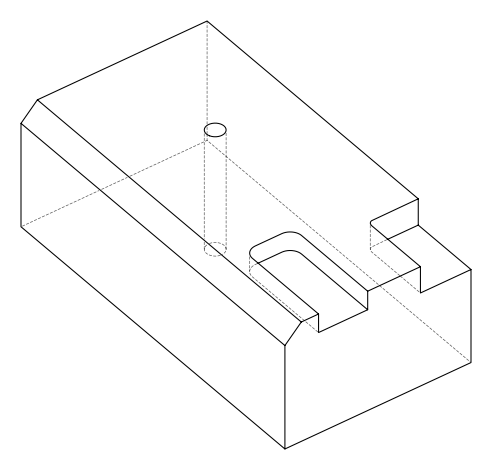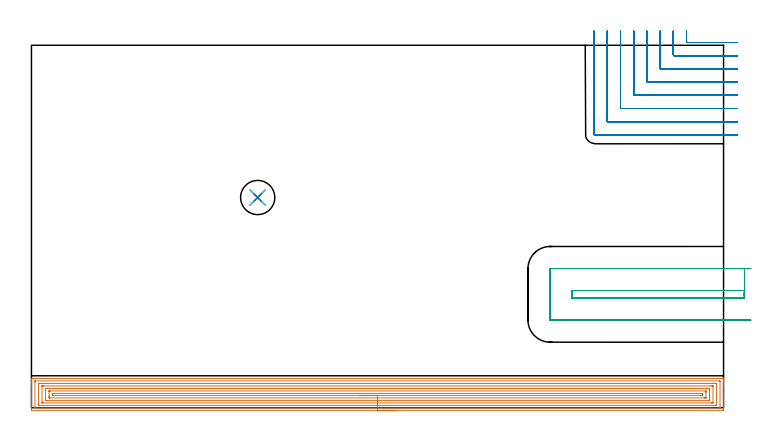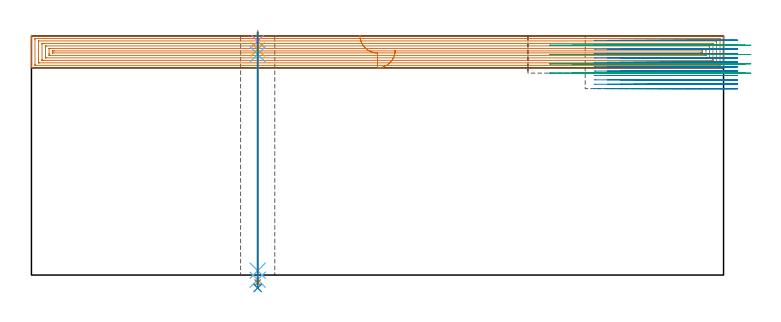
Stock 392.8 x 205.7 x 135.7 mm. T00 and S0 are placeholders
(PLAN: 8 operations, 7 tool changes, 47.2 min)
(1 AREA_MILL | FG_CHAMFER_SURFACE | UGT0205_001 | 22.26 min | 64339 mm3)
(2 MILL_CORNER_NOTCH_RECTANGULAR | CORNER_NOTCH_RECTANGULAR | NXT0201_013 | Follow Part, ap 2.5, ae 75% | 19.11 min | 131009 mm3)
(3 MILL_SLOT | SLOT_PARTIAL_RECTANGULAR | UGT0201_107 | Follow Part, ap 6.25, ae 75% | 3.95 min | 125758 mm3)
(4 SPOT_DRILL | STEP1HOLE | NXT0321_9005460120000 | 0.05 min | 179 mm3)
(5 DRILL_BLIND_HOLE_INTO_CENTER | STEP1HOLE | NXT0301_022 | 0.04 min | 102 mm3)
(6 GUN_DRILL_THROUGH_HOLE | STEP1HOLE | UGT0307_001 | 0.6 min | 2474 mm3)
(7 SPADE_DRILL_TO_ENLARGE_THROUGH_HOLE | STEP1HOLE | UGT0306_003 | 0.57 min | 13850 mm3)
(8 DRILL_TO_ENLARGE_THROUGH_HOLE | STEP1HOLE | UGT0301_261 | 0.58 min | 23449 mm3)
(TOOL UGT0205_001 | Chamfer Mill 20 x 3 x 45 deg. | D20 FL50 Z2)
(TOOL NXT0201_013 | ENDMILL 10mm | D10 FL30 Z4)
(TOOL UGT0201_107 | End Mill 25 mm | D25 FL25 Z2)
(TOOL NXT0321_9005460120000 | NC Spot Drill, 142deg, 12mm, Carbide, Uncoated | D12 PA142 FL30 Z2)
(TOOL NXT0301_022 | Carbide Drill 5.1mm [860.1-0510-015A1-MM 2214] | D5.1 PA140 FL28 Z2)
(TOOL UGT0307_001 | Gun Drill 5 mm | D5 PA130 FL24 Z1)
(TOOL UGT0306_003 | Spade Drill 12.5mm | D12.5 PA132 FL10 Z2)
(TOOL UGT0301_261 | Twist Drill 19.4 mm | D19.4 PA118 FL140 Z2)
(OP 1 AREA_MILL)
G17 G21 G94 G90
T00 M6
G54
G17 G0 G90 X206.4 Y-1.5 S1061 M3
G43 Z145.7 H0
Z127.6
G94 G1 X206.362 Z126.728 F250.
X206.248 Z125.863
X206.059 Z125.012
X205.797 Z124.18
X205.463 Z123.374
X205.06 Z122.6
X204.592 Z121.864
X204.06 Z121.172
X203.471 Z120.529
X202.828 Z119.94
X202.136 Z119.408
X201.4 Z118.94
X200.626 Z118.537
X199.82 Z118.203
X198.988 Z117.941
X198.136 Z117.752
X197.272 Z117.638
X196.4 Z117.6
X0.626
X0.317 Y-1.497 Z117.602
X0.01 Y-1.492 Z117.606
X0. Y-1.181 Z117.916
Y13.342 Z132.436
Y14.766 Z133.862
Y15.124 Z134.219
Y15.839 Z134.938
Y16.13 Z135.23
X0.007 Y16.546 Z135.638
X0.01 Y16.597 Z135.688
X0.179 Y16.6 Z135.7
X392.621
X392.79 Y16.597 Z135.688
X392.793 Y16.546 Z135.638
X392.8 Y16.13 Z135.23
Y15.839 Z134.938
Y15.124 Z134.219
Y13.875 Z132.972
Y12.451 Z131.546
Y-0.915 Z118.183
X392.798 Y-1.183 Z117.914
X392.79 Y-1.492 Z117.606
X392.481 Y-1.499 Z117.599
X196.4 Y-1.5 Z117.6
Y-0.086 Z119.014
X2.352 Y-0.085 Z119.015
X2.227 Y-0.083 Z119.017
X2.01 Y-0.076 Z119.024
X2.007 Y-0.024 Z119.076
X2.001 Y0.389 Z119.489
Y14.645 Z133.745
X2.007 Y15.124 Z134.224
X2.01 Y15.169 Z134.269
X2.165 Y15.179 Z134.279
X2.29 Y15.185 Z134.285
X2.352 Y15.186 Z134.286
X2.414
X390.448 Y15.185 Z134.285
X390.573 Y15.183 Z134.283
X390.79 Y15.176 Z134.276
X390.793 Y15.124 Z134.224
X390.799 Y14.711 Z133.811
Y0.455 Z119.555
X390.793 Y-0.024 Z119.076
X390.791 Y-0.069 Z119.031
X390.635 Y-0.079 Z119.021
X390.51 Y-0.085 Z119.015
X390.448 Y-0.086 Z119.014
X390.386
X196.4
Y1.328 Z120.428
X4.633 Y1.329 Z120.429
X4.202 Y1.331 Z120.431
X4.059 Y1.333 Z120.433
X4.016 Y1.335 Z120.435
X4.01 Y1.423 Z120.523
X4.004 Y1.557 Z120.657
X4.001 Y1.758 Z120.858
X4. Y1.96 Z121.06
X4.001 Y13.542 Z132.642
X4.008 Y13.744 Z132.844
X4.01 Y13.766 Z132.866
X4.015 Y13.767 Z132.867
X4.04 Y13.77 Z132.87
X4.094 Y13.771 Z132.871
X4.202
X388.167
X388.598 Y13.769 Z132.869
X388.741 Y13.767 Z132.867
X388.784 Y13.765 Z132.865
X388.79 Y13.677 Z132.777
X388.796 Y13.543 Z132.643
X388.799 Y13.342 Z132.442
X388.8 Y13.14 Z132.24
X388.799 Y1.558 Z120.658
X388.793 Y1.356 Z120.456
X388.79 Y1.334 Z120.434
X388.785 Y1.332 Z120.432
X388.76 Y1.33 Z120.43
X388.706 Y1.329 Z120.429
X388.598 Y1.328 Z120.428
X196.4
Y2.743 Z121.843
X6.79
X6.068 Y2.745 Z121.845
X6.027 Y2.747 Z121.847
X6.01 Y2.749 Z121.849
X6.008 Y2.771 Z121.871
X6.004 Y2.879 Z121.979
X6.001 Y3.096 Z122.196
Y12. Z131.1
X6.004 Y12.22 Z131.32
X6.008 Y12.33 Z131.43
X6.011 Y12.351 Z131.451
X6.031 Y12.353 Z131.453
X6.086 Y12.355 Z131.455
X6.884 Y12.357 Z131.457
X6.977
X386.01
X386.732 Y12.354 Z131.454
X386.773 Y12.353 Z131.453
X386.79 Y12.351 Z131.451
X386.792 Y12.329 Z131.429
X386.797 Y12.221 Z131.321
X386.799 Y12.004 Z131.104
Y3.1 Z122.2
X386.796 Y2.88 Z121.98
X386.792 Y2.77 Z121.87
X386.789 Y2.749 Z121.849
X386.769 Y2.747 Z121.847
X386.714 Y2.745 Z121.845
X385.916 Y2.743 Z121.843
X385.823
X196.4
Y4.157 Z123.257
X8.672
X8.05 Y4.16 Z123.26
X8.02 Y4.164 Z123.264
X8.01 Y4.167 Z123.267
X8.004 Y4.206 Z123.306
X8.001 Y4.431 Z123.531
X8. Y5.101 Z124.201
Y7.774 Z126.874
Y10.447 Z129.547
X8.001 Y10.669 Z129.769
X8.003 Y10.836 Z129.936
X8.007 Y10.919 Z130.019
X8.009 Y10.934 Z130.034
X8.043 Y10.937 Z130.037
X8.121 Y10.94 Z130.04
X8.397 Y10.943 Z130.043
X384.128
X384.75 Y10.94 Z130.04
X384.78 Y10.936 Z130.036
X384.79 Y10.933 Z130.033
X384.796 Y10.894 Z129.994
X384.799 Y10.669 Z129.769
X384.8 Y9.999 Z129.099
Y7.326 Z126.426
Y4.653 Z123.753
X384.799 Y4.431 Z123.531
X384.797 Y4.264 Z123.364
X384.793 Y4.181 Z123.281
X384.791 Y4.166 Z123.266
X384.757 Y4.163 Z123.263
X384.679 Y4.16 Z123.26
X384.403 Y4.157 Z123.257
X196.4
Y5.571 Z124.671
X10.46 Y5.572 Z124.672
X10.209 Y5.573 Z124.673
X10.078 Y5.576 Z124.676
X10.02 Y5.578 Z124.678
X10.01 Y5.608 Z124.708
X10.003 Y5.777 Z124.877
X10.001 Y6.213 Z125.313
X10. Y6.672 Z125.772
X10.002 Y9.343 Z128.443
X10.008 Y9.497 Z128.597
X10.01 Y9.519 Z128.619
X10.02 Y9.522 Z128.622
X10.057 Y9.525 Z128.625
X10.137 Y9.528 Z128.628
X10.46 Y9.529 Z128.629
X10.709
X382.34 Y9.528 Z128.628
X382.591 Y9.527 Z128.627
X382.722 Y9.524 Z128.624
X382.78 Y9.522 Z128.622
X382.79 Y9.492 Z128.592
X382.797 Y9.323 Z128.423
X382.799 Y8.886 Z127.986
X382.8 Y8.428 Z127.528
X382.798 Y5.757 Z124.857
X382.792 Y5.603 Z124.703
X382.79 Y5.581 Z124.681
X382.78 Y5.578 Z124.678
X382.743 Y5.574 Z124.674
X382.663 Y5.572 Z124.672
X382.34 Y5.571 Z124.671
X382.091
X196.4
Y6.985 Z126.085
X12.248 Y6.986 Z126.086
X12.128 Y6.988 Z126.088
X12.05 Y6.992 Z126.092
X12.009 Y6.998 Z126.098
X12.007 Y7.023 Z126.123
X12.003 Y7.104 Z126.204
X12.001 Y7.35 Z126.45
X12.01 Y7.995 Z127.095
X12.018 Y8.108 Z127.208
X12.131 Y8.112 Z127.212
X12.248 Y8.113 Z127.213
X13.022 Y8.115 Z127.215
X380.552 Y8.114 Z127.214
X380.672 Y8.112 Z127.212
X380.75 Y8.108 Z127.208
X380.791 Y8.102 Z127.202
X380.793 Y8.077 Z127.177
X380.797 Y7.995 Z127.095
X380.799 Y7.75 Z126.85
X380.79 Y7.104 Z126.204
X380.782 Y6.992 Z126.092
X380.669 Y6.988 Z126.088
X380.552 Y6.986 Z126.086
X379.778 Y6.985 Z126.085
X196.4
X195.528 Z126.123
X194.664 Z126.237
X193.812 Z126.426
X192.98 Z126.688
X192.174 Z127.022
X191.4 Z127.425
X190.664 Z127.894
X189.972 Z128.425
X189.329 Z129.014
X188.74 Z129.657
X188.208 Z130.35
X187.74 Z131.085
X187.337 Z131.859
X187.003 Z132.665
X186.741 Z133.497
X186.552 Z134.349
X186.438 Z135.214
X186.4 Z136.085
G0 Z145.7
M5
M2
(OP 2 MILL_CORNER_NOTCH_RECTANGULAR)
G17 G21 G94 G90
T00 M6
G54
G17 G0 G90 X371.8 Y213.7 S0 M3
G43 Z145.7 H0
Z133.208
G94 G1 Y210.7 F250.
Y207.796 F500.
G3 X372.296 Y207.3 R0.5
G1 X397.537
X400.537 F250.
G0 Z145.7
X364.3 Y213.7
Z133.208
G1 Y210.7
Y200.296 F500.
G3 X364.796 Y199.8 R0.5
G1 X397.8
X400.8 F250.
G0 Z145.7
X356.8 Y213.7
Z133.208
G1 Y210.7
Y192.796 F500.
G3 X357.296 Y192.3 R0.5
G1 X397.8
X400.8 F250.
G0 Z145.7
X349.3 Y213.7
Z133.208
G1 Y210.7
Y185.296 F500.
G3 X349.796 Y184.8 R0.5
G1 X397.8
X400.8 F250.
G0 Z145.7
X341.8 Y213.7
Z133.208
G1 Y210.7
Y177.796 F500.
G3 X342.296 Y177.3 R0.5
G1 X397.8
X400.8 F250.
G0 Z145.7
X334.3 Y213.7
Z133.208
G1 Y210.7
Y170.297 F500.
G3 X334.797 Y169.8 R0.5
G1 X397.8
X400.8 F250.
G0 Z145.7
X326.8 Y213.7
Z133.208
G1 Y210.7
Y162.797 F500.
G3 X327.297 Y162.3 R0.5
G1 X397.8
X400.8 F250.
G0 Z145.7
X319.3 Y213.7
Z133.208
G1 Y210.7
Y155.6 F500.
G3 X320.1 Y154.8 R0.8
G1 X397.8
X400.8 F250.
G0 Z145.7
X371.8 Y213.7
Z130.717
G1 Y210.7
Y207.796 F500.
G3 X372.296 Y207.3 R0.5
G1 X397.537
X400.537 F250.
G0 Z145.7
X364.3 Y213.7
Z130.717
G1 Y210.7
Y200.296 F500.
G3 X364.796 Y199.8 R0.5
G1 X397.8
X400.8 F250.
G0 Z145.7
X356.8 Y213.7
Z130.717
G1 Y210.7
Y192.796 F500.
G3 X357.296 Y192.3 R0.5
G1 X397.8
X400.8 F250.
G0 Z145.7
X349.3 Y213.7
Z130.717
G1 Y210.7
Y185.296 F500.
G3 X349.796 Y184.8 R0.5
G1 X397.8
X400.8 F250.
G0 Z145.7
X341.8 Y213.7
Z130.717
G1 Y210.7
Y177.796 F500.
G3 X342.296 Y177.3 R0.5
G1 X397.8
X400.8 F250.
G0 Z145.7
X334.3 Y213.7
Z130.717
G1 Y210.7
Y170.297 F500.
G3 X334.797 Y169.8 R0.5
G1 X397.8
X400.8 F250.
G0 Z145.7
X326.8 Y213.7
Z130.717
G1 Y210.7
Y162.797 F500.
G3 X327.297 Y162.3 R0.5
G1 X397.8
X400.8 F250.
G0 Z145.7
X319.3 Y213.7
Z130.717
G1 Y210.7
Y155.6 F500.
G3 X320.1 Y154.8 R0.8
G1 X397.8
X400.8 F250.
G0 Z145.7
X371.8 Y213.7
Z128.225
G1 Y210.7
Y207.796 F500.
G3 X372.296 Y207.3 R0.5
G1 X397.537
X400.537 F250.
G0 Z145.7
X364.3 Y213.7
Z128.225
G1 Y210.7
Y200.296 F500.
G3 X364.796 Y199.8 R0.5
G1 X397.8
X400.8 F250.
G0 Z145.7
X356.8 Y213.7
Z128.225
G1 Y210.7
Y192.796 F500.
G3 X357.296 Y192.3 R0.5
G1 X397.8
X400.8 F250.
G0 Z145.7
X349.3 Y213.7
Z128.225
G1 Y210.7
Y185.296 F500.
G3 X349.796 Y184.8 R0.5
G1 X397.8
X400.8 F250.
G0 Z145.7
X341.8 Y213.7
Z128.225
G1 Y210.7
Y177.796 F500.
G3 X342.296 Y177.3 R0.5
G1 X397.8
X400.8 F250.
G0 Z145.7
X334.3 Y213.7
Z128.225
G1 Y210.7
Y170.297 F500.
G3 X334.797 Y169.8 R0.5
G1 X397.8
X400.8 F250.
G0 Z145.7
X326.8 Y213.7
Z128.225
G1 Y210.7
Y162.797 F500.
G3 X327.297 Y162.3 R0.5
G1 X397.8
X400.8 F250.
G0 Z145.7
X319.3 Y213.7
Z128.225
G1 Y210.7
Y155.6 F500.
G3 X320.1 Y154.8 R0.8
G1 X397.8
X400.8 F250.
G0 Z145.7
X371.8 Y213.7
Z125.733
G1 Y210.7
Y207.796 F500.
G3 X372.296 Y207.3 R0.5
G1 X397.537
X400.537 F250.
G0 Z145.7
X364.3 Y213.7
Z125.733
G1 Y210.7
Y200.296 F500.
G3 X364.796 Y199.8 R0.5
G1 X397.8
X400.8 F250.
G0 Z145.7
X356.8 Y213.7
Z125.733
G1 Y210.7
Y192.796 F500.
G3 X357.296 Y192.3 R0.5
G1 X397.8
X400.8 F250.
G0 Z145.7
X349.3 Y213.7
Z125.733
G1 Y210.7
Y185.296 F500.
G3 X349.796 Y184.8 R0.5
G1 X397.8
X400.8 F250.
G0 Z145.7
X341.8 Y213.7
Z125.733
G1 Y210.7
Y177.796 F500.
G3 X342.296 Y177.3 R0.5
G1 X397.8
X400.8 F250.
G0 Z145.7
X334.3 Y213.7
Z125.733
G1 Y210.7
Y170.297 F500.
G3 X334.797 Y169.8 R0.5
G1 X397.8
X400.8 F250.
G0 Z145.7
X326.8 Y213.7
Z125.733
G1 Y210.7
Y162.797 F500.
G3 X327.297 Y162.3 R0.5
G1 X397.8
X400.8 F250.
G0 Z145.7
X319.3 Y213.7
Z125.733
G1 Y210.7
Y155.6 F500.
G3 X320.1 Y154.8 R0.8
G1 X397.8
X400.8 F250.
G0 Z145.7
X371.8 Y213.7
Z123.242
G1 Y210.7
Y207.796 F500.
G3 X372.296 Y207.3 R0.5
G1 X397.537
X400.537 F250.
G0 Z145.7
X364.3 Y213.7
Z123.242
G1 Y210.7
Y200.296 F500.
G3 X364.796 Y199.8 R0.5
G1 X397.8
X400.8 F250.
G0 Z145.7
X356.8 Y213.7
Z123.242
G1 Y210.7
Y192.796 F500.
G3 X357.296 Y192.3 R0.5
G1 X397.8
X400.8 F250.
G0 Z145.7
X349.3 Y213.7
Z123.242
G1 Y210.7
Y185.296 F500.
G3 X349.796 Y184.8 R0.5
G1 X397.8
X400.8 F250.
G0 Z145.7
X341.8 Y213.7
Z123.242
G1 Y210.7
Y177.796 F500.
G3 X342.296 Y177.3 R0.5
G1 X397.8
X400.8 F250.
G0 Z145.7
X334.3 Y213.7
Z123.242
G1 Y210.7
Y170.297 F500.
G3 X334.797 Y169.8 R0.5
G1 X397.8
X400.8 F250.
G0 Z145.7
X326.8 Y213.7
Z123.242
G1 Y210.7
Y162.797 F500.
G3 X327.297 Y162.3 R0.5
G1 X397.8
X400.8 F250.
G0 Z145.7
X319.3 Y213.7
Z123.242
G1 Y210.7
Y155.6 F500.
G3 X320.1 Y154.8 R0.8
G1 X397.8
X400.8 F250.
G0 Z145.7
X371.8 Y213.7
Z120.75
G1 Y210.7
Y207.796 F500.
G3 X372.296 Y207.3 R0.5
G1 X397.537
X400.537 F250.
G0 Z145.7
X364.3 Y213.7
Z120.75
G1 Y210.7
Y200.296 F500.
G3 X364.796 Y199.8 R0.5
G1 X397.8
X400.8 F250.
G0 Z145.7
X356.8 Y213.7
Z120.75
G1 Y210.7
Y192.796 F500.
G3 X357.296 Y192.3 R0.5
G1 X397.8
X400.8 F250.
G0 Z145.7
X349.3 Y213.7
Z120.75
G1 Y210.7
Y185.296 F500.
G3 X349.796 Y184.8 R0.5
G1 X397.8
X400.8 F250.
G0 Z145.7
X341.8 Y213.7
Z120.75
G1 Y210.7
Y177.796 F500.
G3 X342.296 Y177.3 R0.5
G1 X397.8
X400.8 F250.
G0 Z145.7
X334.3 Y213.7
Z120.75
G1 Y210.7
Y170.297 F500.
G3 X334.797 Y169.8 R0.5
G1 X397.8
X400.8 F250.
G0 Z145.7
X326.8 Y213.7
Z120.75
G1 Y210.7
Y162.797 F500.
G3 X327.297 Y162.3 R0.5
G1 X397.8
X400.8 F250.
G0 Z145.7
X319.3 Y213.7
Z120.75
G1 Y210.7
Y155.6 F500.
G3 X320.1 Y154.8 R0.8
G1 X397.8
X400.8 F250.
G0 Z145.7
X371.8 Y213.7
Z118.258
G1 Y210.7
Y207.796 F500.
G3 X372.296 Y207.3 R0.5
G1 X397.537
X400.537 F250.
G0 Z145.7
X364.3 Y213.7
Z118.258
G1 Y210.7
Y200.296 F500.
G3 X364.796 Y199.8 R0.5
G1 X397.8
X400.8 F250.
G0 Z145.7
X356.8 Y213.7
Z118.258
G1 Y210.7
Y192.796 F500.
G3 X357.296 Y192.3 R0.5
G1 X397.8
X400.8 F250.
G0 Z145.7
X349.3 Y213.7
Z118.258
G1 Y210.7
Y185.296 F500.
G3 X349.796 Y184.8 R0.5
G1 X397.8
X400.8 F250.
G0 Z145.7
X341.8 Y213.7
Z118.258
G1 Y210.7
Y177.796 F500.
G3 X342.296 Y177.3 R0.5
G1 X397.8
X400.8 F250.
G0 Z145.7
X334.3 Y213.7
Z118.258
G1 Y210.7
Y170.297 F500.
G3 X334.797 Y169.8 R0.5
G1 X397.8
X400.8 F250.
G0 Z145.7
X326.8 Y213.7
Z118.258
G1 Y210.7
Y162.797 F500.
G3 X327.297 Y162.3 R0.5
G1 X397.8
X400.8 F250.
G0 Z145.7
X319.3 Y213.7
Z118.258
G1 Y210.7
Y155.6 F500.
G3 X320.1 Y154.8 R0.8
G1 X397.8
X400.8 F250.
G0 Z145.7
X371.8 Y213.7
Z115.767
G1 Y210.7
Y207.796 F500.
G3 X372.296 Y207.3 R0.5
G1 X397.537
X400.537 F250.
G0 Z145.7
X364.3 Y213.7
Z115.767
G1 Y210.7
Y200.296 F500.
G3 X364.796 Y199.8 R0.5
G1 X397.8
X400.8 F250.
G0 Z145.7
X356.8 Y213.7
Z115.767
G1 Y210.7
Y192.796 F500.
G3 X357.296 Y192.3 R0.5
G1 X397.8
X400.8 F250.
G0 Z145.7
X349.3 Y213.7
Z115.767
G1 Y210.7
Y185.296 F500.
G3 X349.796 Y184.8 R0.5
G1 X397.8
X400.8 F250.
G0 Z145.7
X341.8 Y213.7
Z115.767
G1 Y210.7
Y177.796 F500.
G3 X342.296 Y177.3 R0.5
G1 X397.8
X400.8 F250.
G0 Z145.7
X334.3 Y213.7
Z115.767
G1 Y210.7
Y170.297 F500.
G3 X334.797 Y169.8 R0.5
G1 X397.8
X400.8 F250.
G0 Z145.7
X326.8 Y213.7
Z115.767
G1 Y210.7
Y162.797 F500.
G3 X327.297 Y162.3 R0.5
G1 X397.8
X400.8 F250.
G0 Z145.7
X319.3 Y213.7
Z115.767
G1 Y210.7
Y155.6 F500.
G3 X320.1 Y154.8 R0.8
G1 X397.8
X400.8 F250.
G0 Z145.7
X371.8 Y213.7
Z113.275
G1 Y210.7
Y207.796 F500.
G3 X372.296 Y207.3 R0.5
G1 X397.537
X400.537 F250.
G0 Z145.7
X364.3 Y213.7
Z113.275
G1 Y210.7
Y200.296 F500.
G3 X364.796 Y199.8 R0.5
G1 X397.8
X400.8 F250.
G0 Z145.7
X356.8 Y213.7
Z113.275
G1 Y210.7
Y192.796 F500.
G3 X357.296 Y192.3 R0.5
G1 X397.8
X400.8 F250.
G0 Z145.7
X349.3 Y213.7
Z113.275
G1 Y210.7
Y185.296 F500.
G3 X349.796 Y184.8 R0.5
G1 X397.8
X400.8 F250.
G0 Z145.7
X341.8 Y213.7
Z113.275
G1 Y210.7
Y177.796 F500.
G3 X342.296 Y177.3 R0.5
G1 X397.8
X400.8 F250.
G0 Z145.7
X334.3 Y213.7
Z113.275
G1 Y210.7
Y170.297 F500.
G3 X334.797 Y169.8 R0.5
G1 X397.8
X400.8 F250.
G0 Z145.7
X326.8 Y213.7
Z113.275
G1 Y210.7
Y162.797 F500.
G3 X327.297 Y162.3 R0.5
G1 X397.8
X400.8 F250.
G0 Z145.7
X319.3 Y213.7
Z113.275
G1 Y210.7
Y155.6 F500.
G3 X320.1 Y154.8 R0.8
G1 X397.8
X400.8 F250.
G0 Z145.7
X371.8 Y213.7
Z110.783
G1 Y210.7
Y207.796 F500.
G3 X372.296 Y207.3 R0.5
G1 X397.537
X400.537 F250.
G0 Z145.7
X364.3 Y213.7
Z110.783
G1 Y210.7
Y200.296 F500.
G3 X364.796 Y199.8 R0.5
G1 X397.8
X400.8 F250.
G0 Z145.7
X356.8 Y213.7
Z110.783
G1 Y210.7
Y192.796 F500.
G3 X357.296 Y192.3 R0.5
G1 X397.8
X400.8 F250.
G0 Z145.7
X349.3 Y213.7
Z110.783
G1 Y210.7
Y185.296 F500.
G3 X349.796 Y184.8 R0.5
G1 X397.8
X400.8 F250.
G0 Z145.7
X341.8 Y213.7
Z110.783
G1 Y210.7
Y177.796 F500.
G3 X342.296 Y177.3 R0.5
G1 X397.8
X400.8 F250.
G0 Z145.7
X334.3 Y213.7
Z110.783
G1 Y210.7
Y170.297 F500.
G3 X334.797 Y169.8 R0.5
G1 X397.8
X400.8 F250.
G0 Z145.7
X326.8 Y213.7
Z110.783
G1 Y210.7
Y162.797 F500.
G3 X327.297 Y162.3 R0.5
G1 X397.8
X400.8 F250.
G0 Z145.7
X319.3 Y213.7
Z110.783
G1 Y210.7
Y155.6 F500.
G3 X320.1 Y154.8 R0.8
G1 X397.8
X400.8 F250.
G0 Z145.7
X371.8 Y213.7
Z108.292
G1 Y210.7
Y207.796 F500.
G3 X372.296 Y207.3 R0.5
G1 X397.537
X400.537 F250.
G0 Z145.7
X364.3 Y213.7
Z108.292
G1 Y210.7
Y200.296 F500.
G3 X364.796 Y199.8 R0.5
G1 X397.8
X400.8 F250.
G0 Z145.7
X356.8 Y213.7
Z108.292
G1 Y210.7
Y192.796 F500.
G3 X357.296 Y192.3 R0.5
G1 X397.8
X400.8 F250.
G0 Z145.7
X349.3 Y213.7
Z108.292
G1 Y210.7
Y185.296 F500.
G3 X349.796 Y184.8 R0.5
G1 X397.8
X400.8 F250.
G0 Z145.7
X341.8 Y213.7
Z108.292
G1 Y210.7
Y177.796 F500.
G3 X342.296 Y177.3 R0.5
G1 X397.8
X400.8 F250.
G0 Z145.7
X334.3 Y213.7
Z108.292
G1 Y210.7
Y170.297 F500.
G3 X334.797 Y169.8 R0.5
G1 X397.8
X400.8 F250.
G0 Z145.7
X326.8 Y213.7
Z108.292
G1 Y210.7
Y162.797 F500.
G3 X327.297 Y162.3 R0.5
G1 X397.8
X400.8 F250.
G0 Z145.7
X319.3 Y213.7
Z108.292
G1 Y210.7
Y155.6 F500.
G3 X320.1 Y154.8 R0.8
G1 X397.8
X400.8 F250.
G0 Z145.7
X371.8 Y213.7
Z105.8
G1 Y210.7
Y207.796 F500.
G3 X372.296 Y207.3 R0.5
G1 X397.537
X400.537 F250.
G0 Z145.7
X364.3 Y213.7
Z105.8
G1 Y210.7
Y200.296 F500.
G3 X364.796 Y199.8 R0.5
G1 X397.8
X400.8 F250.
G0 Z145.7
X356.8 Y213.7
Z105.8
G1 Y210.7
Y192.796 F500.
G3 X357.296 Y192.3 R0.5
G1 X397.8
X400.8 F250.
G0 Z145.7
X349.3 Y213.7
Z105.8
G1 Y210.7
Y185.296 F500.
G3 X349.796 Y184.8 R0.5
G1 X397.8
X400.8 F250.
G0 Z145.7
X341.8 Y213.7
Z105.8
G1 Y210.7
Y177.796 F500.
G3 X342.296 Y177.3 R0.5
G1 X397.8
X400.8 F250.
G0 Z145.7
X334.3 Y213.7
Z105.8
G1 Y210.7
Y170.297 F500.
G3 X334.797 Y169.8 R0.5
G1 X397.8
X400.8 F250.
G0 Z145.7
X326.8 Y213.7
Z105.8
G1 Y210.7
Y162.797 F500.
G3 X327.297 Y162.3 R0.5
G1 X397.8
X400.8 F250.
G0 Z145.7
X319.3 Y213.7
Z105.8
G1 Y210.7
Y155.6 F500.
G3 X320.1 Y154.8 R0.8
G1 X397.8
X400.8 F250.
G0 Z145.7
M5
M2
(OP 3 MILL_SLOT)
G17 G21 G94 G90
T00 M6
G54
G17 G0 G90 X408.3 Y79. S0 M3
G43 Z145.7 H0
Z130.425
G94 G1 X405.3 F250.
X404.688 F500.
Y66.5
G3 X404.688 Y62.2 R12.5
G1 X306.8
Y66.5
X404.688
Y79.
X294.4
X294.345 Y78.995
X294.305 Y78.955
X294.3 Y78.9
Y49.8
X294.305 Y49.745
X294.345 Y49.705
X294.4 Y49.7
X405.3
X408.3 F250.
G0 Y79. Z125.15
G1 X405.3
X404.688 F500.
Y66.5
G3 X404.688 Y62.2 R12.5
G1 X306.8
Y66.5
X404.688
Y79.
X294.4
X294.345 Y78.995
X294.305 Y78.955
X294.3 Y78.9
Y49.8
X294.305 Y49.745
X294.345 Y49.705
X294.4 Y49.7
X405.3
X408.3 F250.
G0 Y79. Z119.875
G1 X405.3
X404.688 F500.
Y66.5
G3 X404.688 Y62.2 R12.5
G1 X306.8
Y66.5
X404.688
Y79.
X294.4
X294.345 Y78.995
X294.305 Y78.955
X294.3 Y78.9
Y49.8
X294.305 Y49.745
X294.345 Y49.705
X294.4 Y49.7
X405.3
X408.3 F250.
G0 Y79. Z114.6
G1 X405.3
X404.688 F500.
Y66.5
G3 X404.688 Y62.2 R12.5
G1 X306.8
Y66.5
X404.688
Y79.
X294.4
X294.345 Y78.995
X294.305 Y78.955
X294.3 Y78.9
Y49.8
X294.305 Y49.745
X294.345 Y49.705
X294.4 Y49.7
X405.3
X408.3 F250.
G0 Z145.7
M5
M2
(OP 4 SPOT_DRILL)
G17 G21 G94 G90
T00 M6
G54
G17 G0 G90 X128.4 Y119.3 S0 M3
G43 Z145.7 H0
G94 G81 G98 Z132.7 F250. R138.7
G80
M5
M2
(OP 5 DRILL_BLIND_HOLE_INTO_CENTER)
G17 G21 G94 G90
T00 M6
G54
G17 G0 G90 X128.4 Y119.3 S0 M3
G43 Z145.7 H1
G94 G81 G98 Z128.05 F250. R137.7
G80
M5
M2
(OP 6 GUN_DRILL_THROUGH_HOLE)
G17 G21 G94 G90
T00 M6
G54
G17 G0 G90 X128.4 Y119.3 M8
G43 Z145.7 H0
Z133.616
S716 M3
G94 G1 Z125.294 F125. M26
G4 X.084
Z2.5 F250.
G4 X.084
Z-2.666 F125.
G4 X.084
M5
M9
G0 Z133.616
Z145.7
M2
(OP 7 SPADE_DRILL_TO_ENLARGE_THROUGH_HOLE)
G17 G21 G94 G90
T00 M6
G54
G17 G0 G90 X128.4 Y119.3 S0 M3
G43 Z145.7 H0
G94 G73 G98 Z-4.283 F250. Q11.665 R137.7
G80
M5
M2
(OP 8 DRILL_TO_ENLARGE_THROUGH_HOLE)
G17 G21 G94 G90
T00 M6
G54
G17 G0 G90 X128.4 Y119.3 S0 M3
G43 Z145.7 H0
G94 G73 G98 Z-7.328 F250. Q17.879 R137.7
G80
M5
M2
